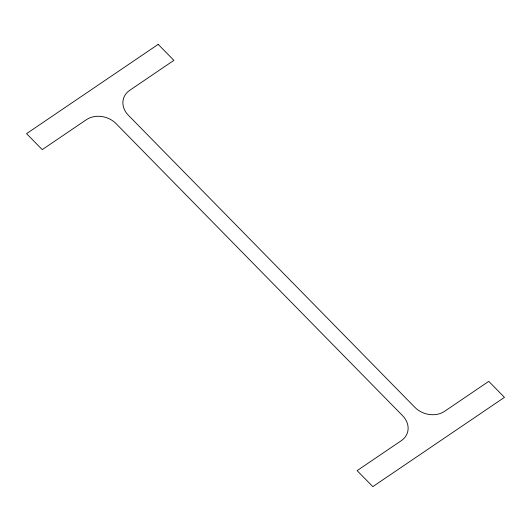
<?xml version="1.0" encoding="UTF-8"?>
<svg xmlns="http://www.w3.org/2000/svg" width="531" height="531" viewBox="0 0 531 531"><rect width="100%" height="100%" fill="white"/><g stroke="black" fill="none" stroke-linecap="round" stroke-linejoin="round"><path stroke-width="0.8" d="M158.185 44.358L26.55 133.646L42.241 149.642L86.434 119.674A21.286 17.477 17.3 0 1 116.063 123.61L402.631 415.74A21.286 17.477 17.3 0 1 401.31 440.67L357.124 470.639L372.815 486.642L504.45 397.354L488.759 381.358L444.566 411.326A21.286 17.477 17.3 0 1 414.937 407.39L128.369 115.26A21.286 17.477 17.3 0 1 129.69 90.33L173.876 60.361L158.185 44.358"/></g></svg>
